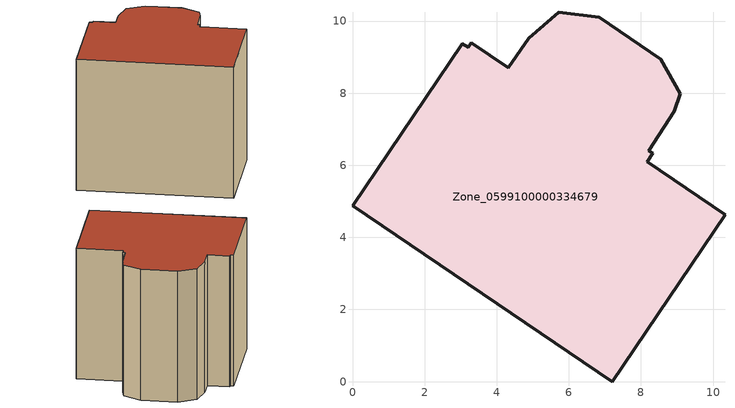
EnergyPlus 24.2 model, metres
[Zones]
Zone_0599100000334679
 floor ground (C_G): 3.04,9.38 3.21,9.28 3.29,9.4 4.32,8.7 4.89,9.52 5.72,10.24 6.84,10.1 8.54,8.95 9.08,7.98 8.92,7.5 8.21,6.41 8.33,6.34 8.17,6.1 10.33,4.63 7.2,0 0,4.88 z1.37
 wall outside (C_F): 0,4.88 7.2,0 10.33,4.63 8.17,6.1 8.33,6.34 8.21,6.41 8.92,7.5 9.08,7.98 8.54,8.95 6.84,10.1 5.72,10.24 4.89,9.52 4.32,8.7 3.29,9.4 3.21,9.28 3.04,9.38 0,4.88 z1.37:9.11
 roof outside (C_R): 3.21,9.28 3.04,9.38 0,4.88 7.2,0 10.33,4.63 8.17,6.1 8.33,6.34 8.21,6.41 8.92,7.5 9.08,7.98 8.54,8.95 6.84,10.1 5.72,10.24 4.89,9.52 4.32,8.7 3.29,9.4 z9.11
[BUILDING]
Pand.0599100000334679: North Axis=0; Terrain=City; Loads Convergence Tolerance Value=0.04; Temperature Convergence Tolerance Value=0.4; Solar Distribution=FullExterior; Maximum Number of Warmup Days=25; Minimum Number of Warmup Days=1
[Site:Location]
Rotterdam.The.Hague.AP_ZH_NLD Design_Conditions: Latitude=51.96; Longitude=4.45; Time Zone=1; Elevation=-4.5
[SITE:GROUNDTEMPERATURE:BUILDINGSURFACE]
18, 18, 18, 18, 18, 18, 18, 18, 18, 18, 18, 18
[MATERIAL] Thermal Absorptance=0.9; Solar Absorptance=0.7; Visible Absorptance=0.7
Name | Roughness | Thickness | Conductivity | Density | Specific Heat
G.TC.1975-1991 | MediumSmooth | 0.15 | 0.288461 | 540 | 1210
F.TC.1975-1991 | Rough | 0.3 | 0.230769 | 1920 | 840
R.TC.1975-1991 | MediumRough | 0.2 | 0.153846 | 1500 | 1000
[CONSTRUCTION]
C_G: G.TC.1975-1991
C_F: F.TC.1975-1991
C_R: R.TC.1975-1991
[ZONE]
Zone_0599100000334679: Type=1; Multiplier=1; Ceiling Height=Autocalculate; Volume=Autocalculate; Floor Area=autocalculate; Part of Total Floor Area=Yes
[ZONEINFILTRATION:DESIGNFLOWRATE]
Infil_Zone_0599100000334679: Zone or ZoneList or Space or SpaceList=Zone_0599100000334679; Schedule=AlwaysOn; Design Flow Rate Calculation Method=Flow/Area; Flow Rate per Floor Area=0.003; Constant Term Coefficient=1; Temperature Term Coefficient=0; Velocity Term Coefficient=0; Velocity Squared Term Coefficient=0
[HVACTEMPLATE:ZONE:IDEALLOADSAIRSYSTEM]
Zone_0599100000334679: Maximum Heating Supply Air Temperature=50; Minimum Cooling Supply Air Temperature=13; Maximum Heating Supply Air Humidity Ratio=0.0156; Minimum Cooling Supply Air Humidity Ratio=0.0077; Heating Limit=NoLimit; Cooling Limit=NoLimit; Dehumidification Control Type=ConstantSensibleHeatRatio; Cooling Sensible Heat Ratio=0.7; Dehumidification Setpoint=60; Humidification Control Type=None; Humidification Setpoint=30; Outdoor Air Method=None; Outdoor Air Flow Rate per Person=0.00944; Outdoor Air Flow Rate per Zone Floor Area=0; Outdoor Air Flow Rate per Zone=0; Demand Controlled Ventilation Type=None; Outdoor Air Economizer Type=NoEconomizer; Heat Recovery Type=None; Sensible Heat Recovery Effectiveness=0.7; Latent Heat Recovery Effectiveness=0.65
[ZONECONTROL:THERMOSTAT]
ThermostatControl_Zone_0599100000334679: Zone or ZoneList=Zone_0599100000334679; Control Type Schedule=DualSetpointControlType; Control 1=Thermostat_Zone_0599100000334679; Temperature Difference Between Cutout And Setpoint=0
[THERMOSTATSETPOINT:DUALSETPOINT]
Thermostat_Zone_0599100000334679: Heating Setpoint Temperature Schedule=HeatingSetpoint_Zone_0599100000334679; Cooling Setpoint Temperature Schedule=CoolingSetpoint_Zone_0599100000334679
[SCHEDULE:COMPACT]
HeatingSetpoint_Zone_0599100000334679: Through: 12/31, For: AllDays, Until: 24:00, 21
CoolingSetpoint_Zone_0599100000334679: Through: 12/31, For: AllDays, Until: 24:00, 24
DualSetpointControlType: Through: 12/31, For: AllDays, Until: 24:00, 4
AlwaysOn: Through: 12/31, For: AllDays, Until: 24:00, 1
